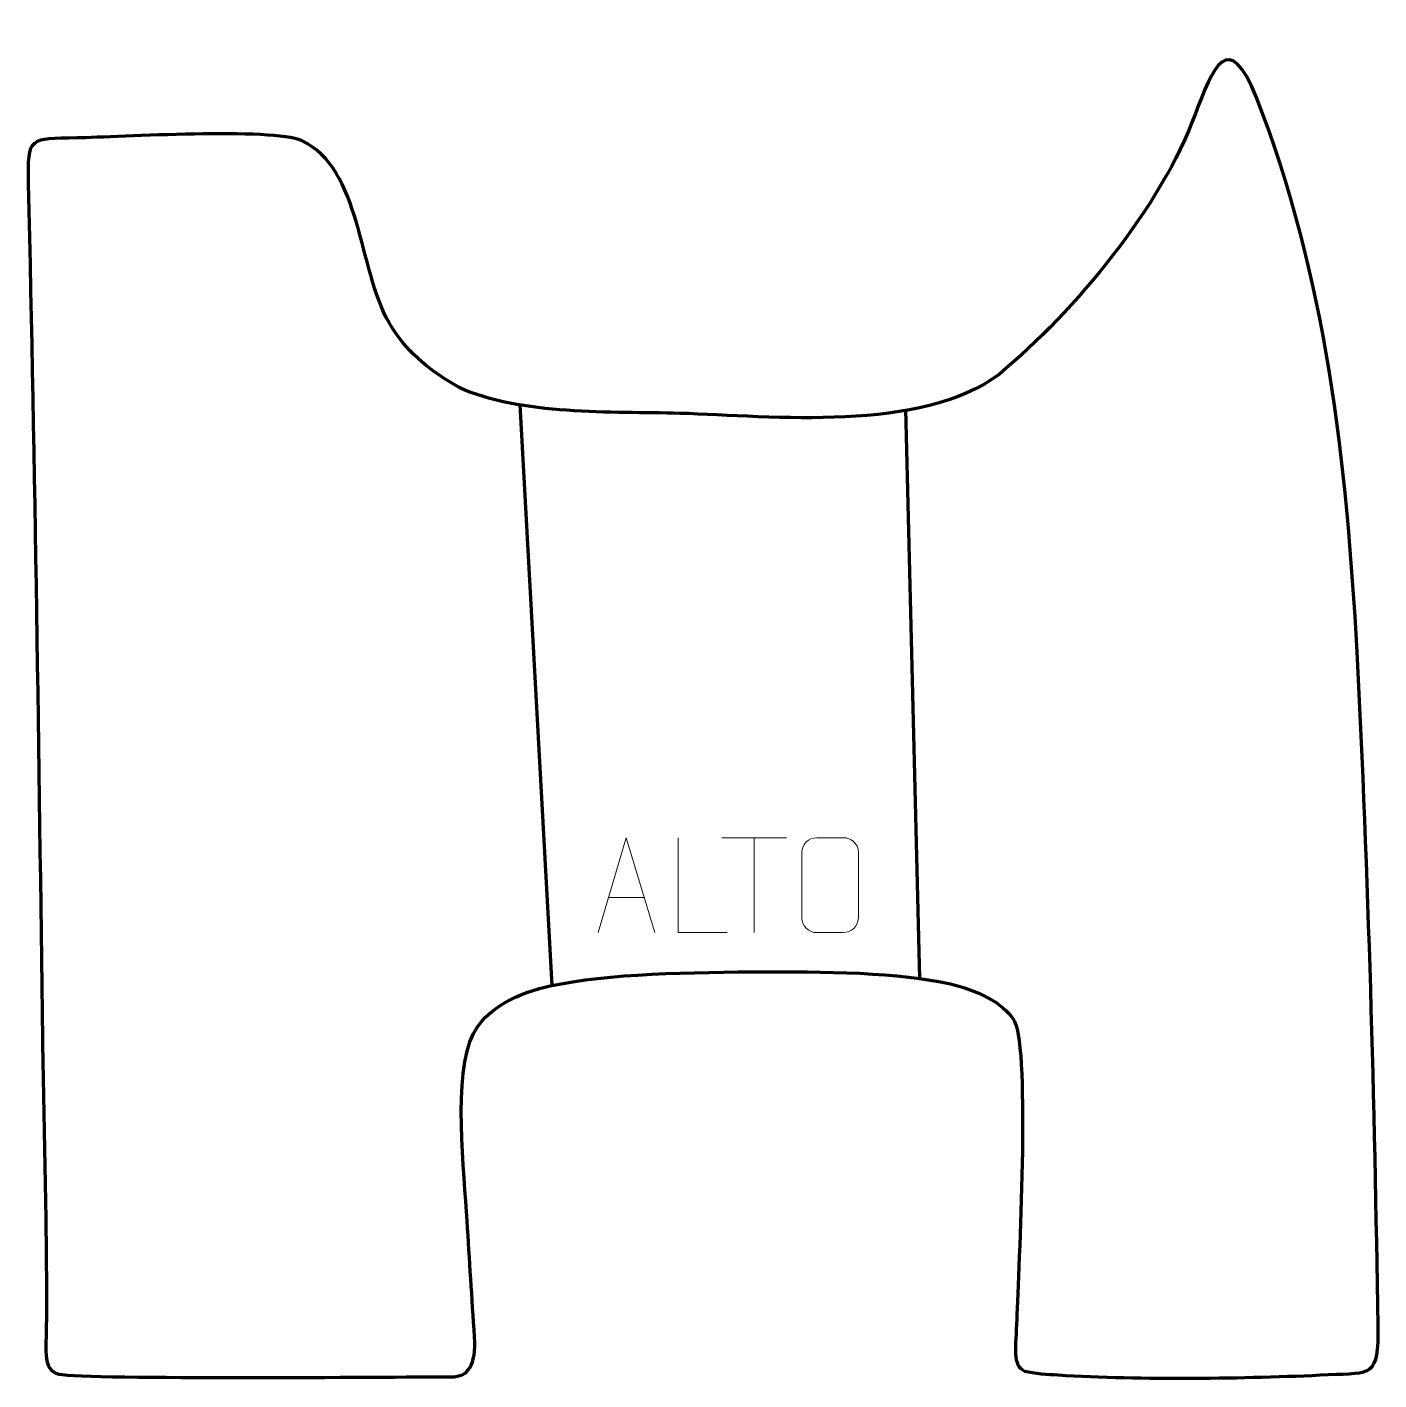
# Model space of a CAD drawing. Header units: millimetres. Extents: x -395 to -39, y 331 to 687.
import ezdxf

# ---------------------------------------------------------------- set-up
doc = ezdxf.new("R2010")
doc.units = ezdxf.units.MM
doc.header["$MEASUREMENT"] = 0
doc.layers.add('layer 1', color=7, linetype='Continuous', plot=False)
doc.layers.add('layer 2', color=7, linetype='Continuous')
doc.layers.add('layer 3', color=7, linetype='Continuous')

msp = doc.modelspace()

# ---------------------------------------------------------------- linework, layer by layer
at = {"layer": 'layer 1', "color": 250, "lineweight": 9}
for points, knots in [([(-244.4177, 449.026), (-244.4177, 449.026), (-237.0467, 473.9795), (-237.0467, 473.9795), (-237.0467, 473.9795), (-237.0467, 473.9795), (-229.4768, 449.026), (-229.4768, 449.026)], [0, 0, 0, 0, 0.33333333, 0.33333333, 0.33333333, 0.33333333, 1, 1, 1, 1]), ([(-210.4727, 449.0259), (-210.4727, 449.0259), (-223.4218, 449.0259), (-223.4218, 449.0259), (-223.4218, 449.0259), (-223.4218, 449.0259), (-223.4218, 473.9795), (-223.4218, 473.9795)], [0, 0, 0, 0, 0.33333333, 0.33333333, 0.33333333, 0.33333333, 1, 1, 1, 1]), ([(-186.9414, 473.9792), (-184.6157, 473.9792), (-182.2896, 473.9792), (-179.9635, 473.9792), (-179.9635, 473.9792), (-178.0169, 474.0148), (-176.0255, 472.5232), (-175.9988, 470.0856), (-175.9988, 470.0856), (-175.9992, 464.3387), (-175.9992, 458.5914), (-175.9988, 452.8437), (-175.9988, 452.8437), (-176.1386, 450.5203), (-177.8158, 449.0407), (-179.9635, 449.0299), (-179.9635, 449.0299), (-182.2954, 449.0303), (-184.6273, 449.0303), (-186.9588, 449.0299), (-186.9588, 449.0299), (-188.8838, 448.9245), (-190.8559, 450.809), (-190.8447, 452.8263), (-190.8447, 452.8263), (-190.8444, 458.5964), (-190.8444, 464.3661), (-190.8447, 470.1354), (-190.8447, 470.1354), (-190.8405, 472.2735), (-189.0938, 473.9927), (-186.9414, 473.9792)], [0, 0, 0, 0, 0.11111111, 0.11111111, 0.11111111, 0.11111111, 0.22222222, 0.22222222, 0.22222222, 0.22222222, 0.33333333, 0.33333333, 0.33333333, 0.33333333, 0.44444444, 0.44444444, 0.44444444, 0.44444444, 0.55555556, 0.55555556, 0.55555556, 0.55555556, 0.66666667, 0.66666667, 0.66666667, 0.66666667, 0.77777778, 0.77777778, 0.77777778, 0.77777778, 1, 1, 1, 1])]:
    msp.add_open_spline(points, degree=3, knots=knots, dxfattribs=at)
for points in [[(-211.9154, 473.956), (-211.9154, 473.956), (-194.9282, 473.956), (-194.9282, 473.956)], [(-203.4216, 449.026), (-203.4216, 449.026), (-203.4216, 473.9795), (-203.4216, 473.9795)], [(-241.6951, 458.2754), (-241.6951, 458.2754), (-232.1994, 458.2754), (-232.1994, 458.2754)]]:
    msp.add_open_spline(points, degree=3, dxfattribs=at)
at = {"layer": 'layer 2', "color": 142, "lineweight": 158}
for points in [[(-264.9755, 587.8083), (-264.9755, 587.8083), (-256.6132, 435.084), (-256.6132, 435.084)], [(-163.6128, 586.6795), (-163.6128, 586.6795), (-159.9302, 436.9654), (-159.9302, 436.9654)]]:
    msp.add_open_spline(points, degree=3, dxfattribs=at)
at = {"layer": 'layer 3', "color": 242, "lineweight": 158}
msp.add_open_spline([(-394.261, 645.9344), (-394.564, 658.4876), (-393.9173, 657.8335), (-381.4583, 658.0301), (-381.4583, 658.0301), (-370.6215, 658.3062), (-329.7749, 660.7423), (-322.3884, 657.3275), (-322.3884, 657.3275), (-306.639, 650.0463), (-307.6059, 623.7454), (-299.3678, 609.4818), (-299.3678, 609.4818), (-299.3678, 609.4818), (-298.5662, 608.0939), (-298.5662, 608.0939), (-298.5662, 608.0939), (-293.9897, 600.9271), (-288.2467, 596.5782), (-280.9574, 592.4077), (-280.9574, 592.4077), (-264.9055, 585.016), (-240.7508, 586.0612), (-222.944, 585.6034), (-222.944, 585.6034), (-198.4514, 584.8331), (-159.3976, 580.4832), (-139.0092, 595.8551), (-139.0092, 595.8551), (-118.9719, 612.5759), (-96.393, 639.8053), (-87.4057, 664.4455), (-87.4057, 664.4455), (-82.8723, 676.2812), (-78.7941, 687.2066), (-71.305, 668.6443), (-71.305, 668.6443), (-52.9776, 621.7811), (-47.6513, 572.7608), (-44.8718, 522.881), (-44.8718, 522.881), (-41.8333, 464.1388), (-40.2527, 404.4491), (-39.3468, 345.6214), (-39.3468, 345.6214), (-39.1383, 332.0826), (-40.9302, 333.3331), (-52.4429, 332.7758), (-52.4429, 332.7758), (-74.8096, 331.6929), (-101.2557, 331.3707), (-123.5556, 332.7027), (-123.5556, 332.7027), (-126.0778, 332.8534), (-129.8188, 333.0401), (-132.2435, 333.6978), (-132.2435, 333.6978), (-135.6499, 335.0718), (-134.6105, 339.9516), (-134.3697, 347.3806), (-134.3697, 347.3806), (-133.9565, 360.1271), (-130.7893, 417.7986), (-134.9657, 425.6583), (-134.9657, 425.6583), (-137.0553, 429.5906), (-142.8776, 433.4399), (-151.8214, 435.5117), (-151.8214, 435.5117), (-165.1065, 438.5891), (-184.6413, 438.8628), (-203.8973, 438.7033), (-203.8973, 438.7033), (-223.9438, 438.5373), (-245.516, 438.1212), (-259.8069, 434.3139), (-259.8069, 434.3139), (-269.2683, 431.7933), (-274.8327, 427.0798), (-277.1868, 422.5055), (-277.1868, 422.5055), (-282.686, 411.8201), (-279.6063, 385.3297), (-278.8445, 373.2269), (-278.8445, 373.2269), (-278.2798, 362.9849), (-277.5708, 352.9341), (-276.9148, 342.7224), (-276.9148, 342.7224), (-276.4238, 335.079), (-278.6883, 332.169), (-282.9821, 332.1922), (-282.9821, 332.1922), (-292.507, 332.2436), (-372.8999, 331.4439), (-385.3099, 332.7668), (-385.3099, 332.7668), (-390.6553, 333.3366), (-389.541, 338.3907), (-389.4942, 347.3935), (-389.4942, 347.3935), (-389.3682, 371.6236), (-390.16, 396.6325), (-390.4973, 420.948), (-390.4973, 420.948), (-391.5376, 495.9486), (-392.4582, 570.9468), (-394.261, 645.9344)], degree=3, knots=[0, 0, 0, 0, 0.03571429, 0.03571429, 0.03571429, 0.03571429, 0.07142857, 0.07142857, 0.07142857, 0.07142857, 0.10714286, 0.10714286, 0.10714286, 0.10714286, 0.14285714, 0.14285714, 0.14285714, 0.14285714, 0.17857143, 0.17857143, 0.17857143, 0.17857143, 0.21428571, 0.21428571, 0.21428571, 0.21428571, 0.25, 0.25, 0.25, 0.25, 0.28571429, 0.28571429, 0.28571429, 0.28571429, 0.32142857, 0.32142857, 0.32142857, 0.32142857, 0.35714286, 0.35714286, 0.35714286, 0.35714286, 0.39285714, 0.39285714, 0.39285714, 0.39285714, 0.42857143, 0.42857143, 0.42857143, 0.42857143, 0.46428571, 0.46428571, 0.46428571, 0.46428571, 0.5, 0.5, 0.5, 0.5, 0.53571429, 0.53571429, 0.53571429, 0.53571429, 0.57142857, 0.57142857, 0.57142857, 0.57142857, 0.60714286, 0.60714286, 0.60714286, 0.60714286, 0.64285714, 0.64285714, 0.64285714, 0.64285714, 0.67857143, 0.67857143, 0.67857143, 0.67857143, 0.71428571, 0.71428571, 0.71428571, 0.71428571, 0.75, 0.75, 0.75, 0.75, 0.78571429, 0.78571429, 0.78571429, 0.78571429, 0.82142857, 0.82142857, 0.82142857, 0.82142857, 0.85714286, 0.85714286, 0.85714286, 0.85714286, 0.89285714, 0.89285714, 0.89285714, 0.89285714, 0.92857143, 0.92857143, 0.92857143, 0.92857143, 1, 1, 1, 1], dxfattribs=at)

doc.saveas('drawing.dxf')
